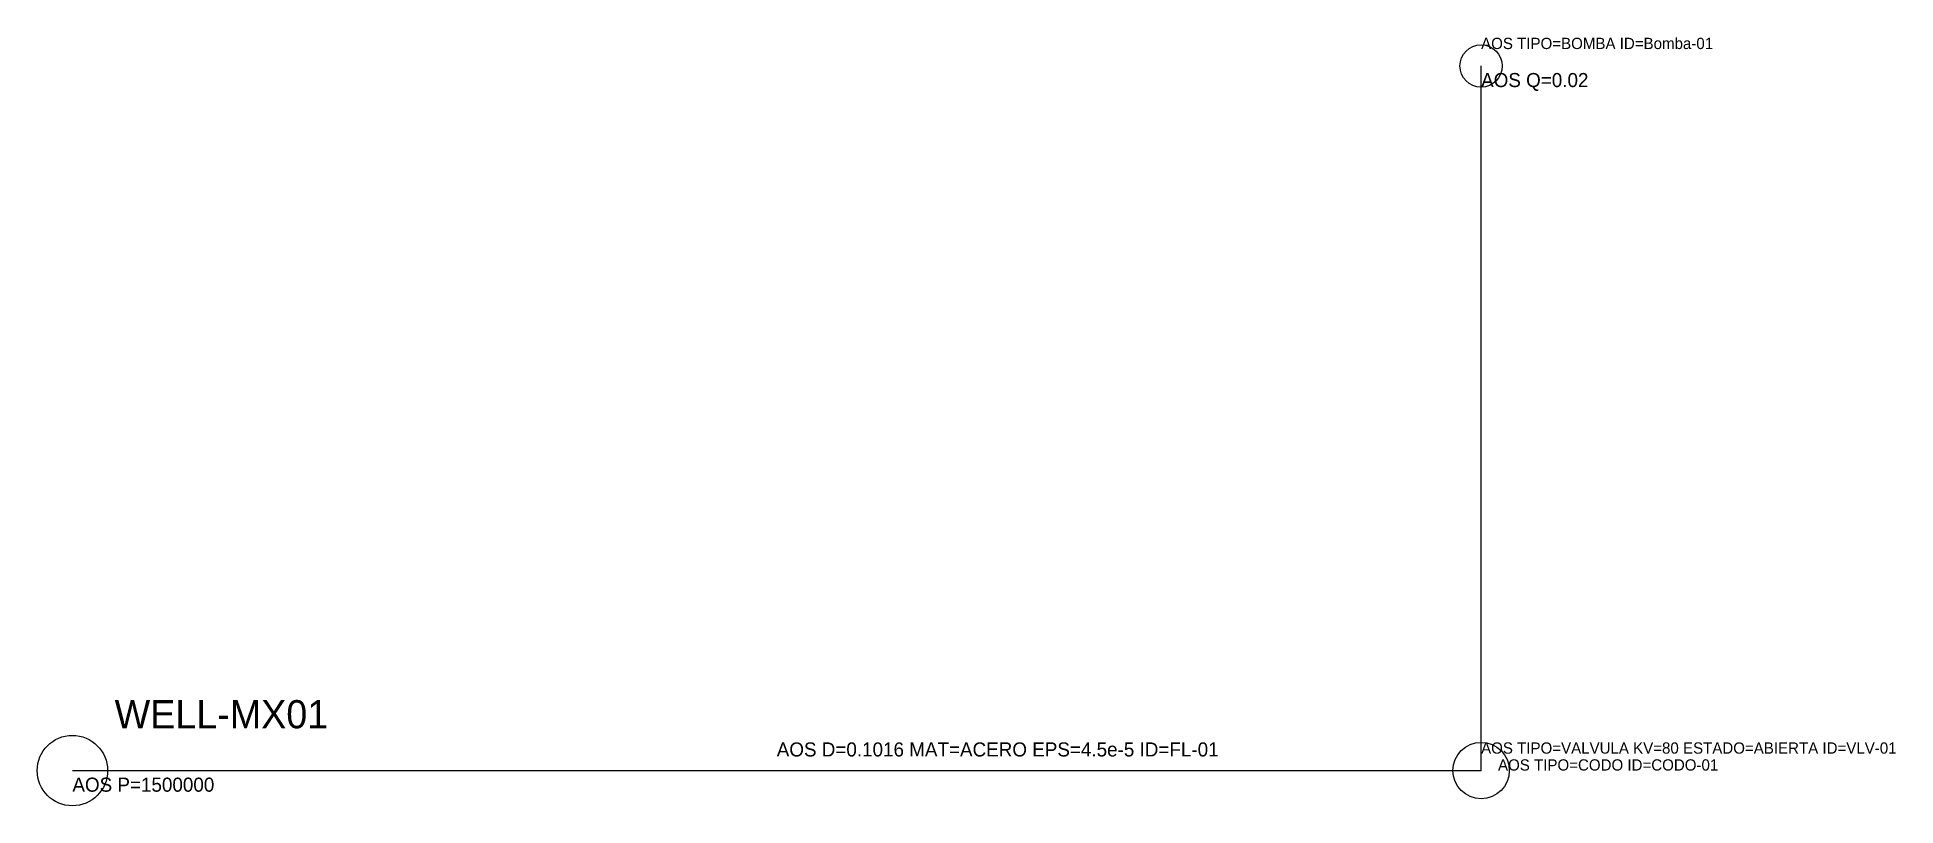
# Model space of a CAD drawing. Header units: metres. Extents: x -2 to 129, y -2 to 52.
import ezdxf

# ---------------------------------------------------------------- set-up
doc = ezdxf.new("R2010")
doc.units = ezdxf.units.M
for name, color, linetype in [('AOS_BOMBAS', 5, 'CONTINUOUS'), ('AOS_FLOWLINES', 3, 'CONTINUOUS'), ('AOS_META', 2, 'CONTINUOUS'), ('AOS_WELLS', 1, 'CONTINUOUS')]:
    doc.layers.add(name, color=color, linetype=linetype)

msp = doc.modelspace()

# ---------------------------------------------------------------- linework, layer by layer
at = {"layer": 'AOS_BOMBAS'}
msp.add_circle((100, 50), 1.5, dxfattribs=at)
at = {"layer": 'AOS_FLOWLINES'}
for p, q in [((100, 0), (100, 50)), ((0, 0), (100, 0))]:
    msp.add_line(p, q, dxfattribs=at)
at = {"layer": 'AOS_WELLS'}
for centre, radius in [((0, 0), 2.5), ((100, 0), 2)]:
    msp.add_circle(centre, radius, dxfattribs=at)

# ---------------------------------------------------------------- texts
at = {"layer": 'AOS_META'}
for s, height, p in [('AOS TIPO=BOMBA ID=Bomba-01', 0.8, (100, 51.2)), ('AOS Q=0.02', 1, (100, 48.5)), ('AOS D=0.1016 MAT=ACERO EPS=4.5e-5 ID=FL-01', 1, (50, 1)), ('AOS TIPO=VALVULA KV=80 ESTADO=ABIERTA ID=VLV-01', 0.8, (100, 1.2)), ('AOS TIPO=CODO ID=CODO-01', 0.8, (101.2, 0)), ('AOS P=1500000', 1, (0, -1.5))]:
    msp.add_text(s, height=height, dxfattribs=at).set_placement(p)
at = {"layer": 'AOS_WELLS'}
msp.add_text('WELL-MX01', height=2, dxfattribs=at).set_placement((3, 3))

doc.saveas('drawing.dxf')
